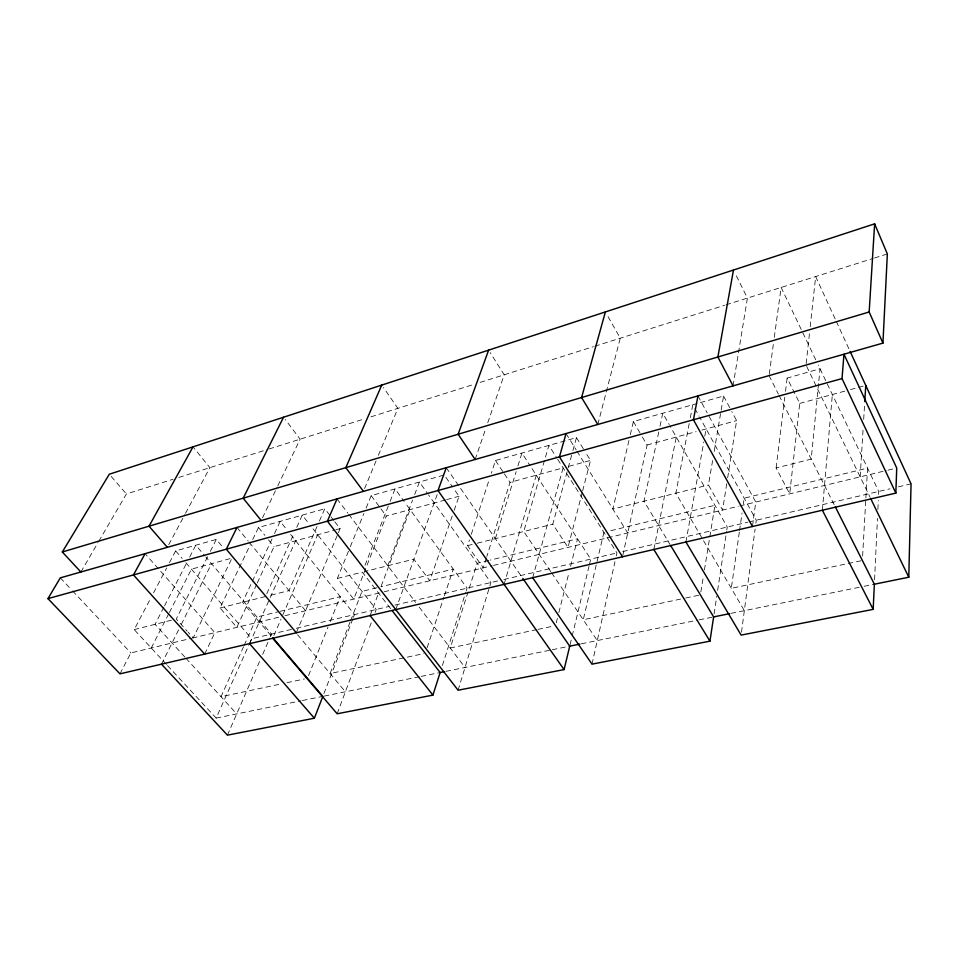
<?xml version="1.0" encoding="UTF-8"?>
<svg xmlns="http://www.w3.org/2000/svg" width="959" height="959" viewBox="0 0 959 959"><rect width="100%" height="100%" fill="white"/><g stroke="black" fill="none" stroke-linecap="round" stroke-linejoin="round"><path stroke-width="0.72" stroke-dasharray="4.79 3.6" d="M874.572 579.739L877.461 518.387M877.893 509.409L878.312 500.43M878.6 494.448L878.732 491.464L818.267 365.079M862.62 556.016L865.797 499.387M865.881 497.901L867.559 468.1L744.16 498.189L743.321 504.098M860.163 476.851L863.148 428.193M863.687 419.347L864.586 404.602M822.366 510.224L832.352 394.521M818.59 383.576L811.206 459.109L776.119 467.944L789.713 493.861L799.722 403.415L787.135 378.074L820.029 368.771L818.734 382.102M806.183 363.581L809.552 332.605M810.199 326.707L815.665 276.552L835.697 320.102M776.119 467.944L784.786 397.218M785.505 391.332L787.135 378.074M741.499 632.221L755.093 529.116M755.884 523.182L756.267 520.222L699.818 417.465M752.479 526.503L755.764 502.06L707.946 414.252M769.262 374.142L773.481 343.286M774.285 337.4L781.129 287.448L815.701 359.721M739.317 532.173L731.309 588.323L862.369 560.488M739.533 530.687L742.062 512.957M714.071 613.964L716.757 596.282M717.644 590.396L726.574 531.454M726.802 529.991L727.246 527.042L669.873 425.772M726.742 483.672L722.606 510.068L708.461 484.978L712.921 458.738M727.665 477.81L736.62 420.617L731.801 411.555M700.849 591.955L703.474 575.796M704.433 569.922L714.934 505.309L608.258 531.322M733.048 385.89L747.409 298.081L734.81 272.704M714.155 451.449L723.554 396.043L698.404 403.152M685.937 542.003L703.774 442.051M704.817 436.213L706.112 428.925M689.197 423.578L675.843 493.202L744.34 610.667M690.312 417.776L692.818 404.722L694.22 407.275M653.834 549.483L676.275 437.052M658.761 431.982L643.992 501.221L670.077 544.556M659.996 426.204L662.765 413.221L669.166 424.513M622.799 555.381L647.073 445.012L642.027 436.357M592.003 664.143L614.983 561.71M616.289 555.872L616.949 552.947L557.587 459.145M628.936 440.493L612.885 509.049L708.461 484.978M630.291 434.655L633.372 421.528L697.013 403.547M603.93 532.377L583.252 619.766L684.27 598.308M570.078 644.724L571.828 637.471M572.175 636.009L588.982 566.361M589.329 564.911L590.732 559.109L530.699 466.577M556.268 622.763L557.359 618.411M558.833 612.621L569.119 572.091M570.581 566.301L577.558 538.802L490.253 560.092M597.805 424.477L620.257 338.191L606.807 314.432M582.257 492.315L568.004 547.385L552.768 524.189L567.776 469.359M582.64 490.864L590.516 460.428L585.05 451.557M568.172 467.92L572.511 452.049M572.907 450.61L576.455 437.616L495.491 460.5L491.308 473.278M532.677 577.702L563.125 467.884L510.02 482.353L486.86 556.448M504.074 584.367L536.297 475.196M458.09 690.228L490.864 582.557L428.517 494.832M495.335 538.658L516.158 471.588M517.932 465.882L521.924 453.032L529.907 465.343M486.417 557.874L483.3 567.848L467.56 545.647L469.419 539.965M442.387 665.498L465.726 592.374M466.17 590.96L467.069 588.155L405.058 502.696M471.289 534.295L489.438 478.949M427.115 647.709L443.921 597.181M444.389 595.779L453.259 569.119L380.843 586.776M475.149 459.481L485.817 428.433M487.747 422.787L504.218 374.801L490.181 352.6M452.216 515.966L429.824 580.758L413.797 559.181L365.127 571.444M454.17 510.332L459.037 496.247L453.283 487.975M395.755 609.6L437.652 493.238M337.16 713.784L372.044 620.653M375.173 612.274L376.216 609.492L310.416 525.52M387.772 565.738L412.55 500.154M414.66 494.568L419.407 482.017L427.678 493.669M370.102 615.57L378.565 593.13M381.191 586.165L410.056 509.589M323.902 693.609L352.912 618.747M353.451 617.356L354.53 614.587L290.181 533.923M350.107 622.007L330.088 673.53L423.782 653.63M350.646 620.605L362.011 591.367L379.392 587.124M445.3 499.987L386.285 516.074L353.727 599.123L337.352 578.433L349.747 548.08M365.031 565.211L389.594 502.78M390.133 501.389L395.048 488.898L404.219 501.545M308.558 675.568L328.014 627.126M330.232 621.588L340.241 596.678L279.932 611.374M350.311 546.702L363.845 513.58M366.098 508.066L371.169 495.647L444.257 474.993M364.576 488.599L376.06 460.919M378.361 455.381L397.901 408.342L383.444 387.544M296.307 632.76L337.796 534.127M338.371 532.76L340.097 528.649L334.691 521.636M273.89 635.529L281.011 619.13M282.785 615.031L317.657 534.774M317.033 526.491L288.995 590.612L268.292 595.827M319.419 521.037L324.789 508.761L330.196 515.786M227.427 735.157L260.309 659.78M262.67 654.374L269.755 638.131M270.354 636.788L271.529 634.079L205.981 557.167M167.477 665.522L216.147 718.075L248.669 645.467M249.268 644.124L251.678 638.742L294.833 628.601M249.568 643.657L269.599 598.931M270.198 597.577L295.636 540.768M266.758 593.801L294.305 532.76M296.751 527.33L302.265 515.127L309.505 524.369M243.562 646.702L221.014 696.702L281.071 683.947M244.161 645.347L256.952 616.985L278.494 611.722M256.676 584.307L236.837 627.342L220.031 607.982L250.155 544.94M257.3 582.964L274.034 546.654L334.487 530.183M272.02 538.91L242.555 602.3L271.817 636.584M274.526 533.516L280.172 521.372L286.537 529.356M204.663 654.11L214.828 632.664L146.056 554.782M262.49 517.86L277.163 487.196M277.798 485.853L300.119 439.186L285.291 419.539M252.708 539.569L258.486 527.498L324.789 508.761M161.496 664.167L178.626 629.775M181.263 624.489L211.531 563.688M207.635 556.664L176.276 618.999L187.245 631.214M210.309 551.365L216.302 539.426L223.687 548.224M151.258 648.008L168.676 613.844M169.347 612.525L191.452 569.155L231.982 558.114L193.227 637.879L188.24 632.317M163.869 607.203L155.034 624.345L184.979 657.167M164.552 605.884L186.969 562.37M189.678 557.095L195.792 545.227L205.058 556.088M119.959 673.841L130.856 652.935L191.656 638.25M166.458 664.431L134.2 629.595L150.779 598.116M153.548 592.878L166.674 567.956M169.443 562.717L175.653 550.91L216.302 539.426M168.748 544.7L184.787 514.659M185.483 513.353L209.889 467.644L193.958 448.009M80.868 571.996L98.034 542.578M98.777 541.308L126.384 493.981L173.088 479.248M178.758 477.462L267.693 449.411M269.107 448.968L363.893 419.071M370.977 416.829L473.039 384.631M480.123 382.401L593.369 346.678M594.784 346.223L724.548 305.298M725.987 304.842L873.074 258.45M874.5 257.995L887.351 253.943M335.89 529.8L340.097 528.649M446.678 499.615L459.037 496.247M568.891 466.314L590.516 460.428M647.073 445.012L696.162 431.634M701.844 430.088L736.62 420.617M799.722 403.415L844.879 391.116M850.453 389.594L865.761 385.422M134.2 629.595L174.862 619.346M220.031 607.982L265.535 596.522M337.352 578.433L362.298 572.151L391.248 609.468M467.56 545.647L475.892 543.549M477.282 543.202L552.768 524.189M488.802 560.452L477.162 563.281L450.251 648.008L536.513 629.691M192.399 638.071L282.198 616.397M284.943 615.726L382.797 592.111M384.199 591.763L492.123 565.714M493.477 565.39L738.298 506.28M739.749 505.932L886.56 470.485M888.01 470.138L896.725 468.028M296.283 628.265L389.198 606.436M394.964 605.081L498.093 580.866M503.883 579.5L616.949 552.947M622.751 551.581L747.564 522.271M749.015 521.924L889.976 488.814M898.403 486.836L911.05 483.863M286.933 682.7L304.506 678.96M537.975 629.38L552.6 626.275M685.733 597.996L700.37 594.892M216.147 718.075L300.934 700.825M302.397 700.538L322.835 696.378M324.238 696.09L419.73 676.67M421.193 676.383L440.145 672.523M445.995 671.336L550.826 650.022M552.276 649.722L569.73 646.174M581.334 643.813L697.637 620.161M699.087 619.862L713.628 616.913M731.178 613.34L862.668 586.596M864.131 586.309L874.356 584.223M60.297 577.869L71.541 589.833M72.572 590.924L130.856 652.935M185.974 658.258L236.705 713.892M111.184 476.431L126.384 493.981M175.653 550.91L182.162 558.426M185.878 562.717L251.678 638.742M297.518 634.666L345.396 691.787M237.005 527.438L248.273 541.14M249.22 542.279L305.561 610.751M258.486 527.498L264.888 535.386M268.544 539.893L274.034 546.654M331.095 516.949L333.792 520.461M337.029 498.896L347.877 513.185M348.776 514.372L415.607 602.384M419.203 607.119L465.019 667.464M371.169 495.647L380.064 507.659M380.951 508.857L386.285 516.074M445.899 477.354L452.468 486.8M446.259 467.728L521.996 577.186M550.778 571.6L523.734 531.502L548.896 445.408L556.795 457.899M551.605 572.835L597.289 640.564M495.491 460.5L503.559 472.643M504.374 473.854L510.02 482.353M566.026 433.552L576.179 449.903M576.958 451.162L627.725 532.976M576.455 437.616L584.271 450.286M633.372 421.528L641.295 435.122M694.915 408.546L699.111 416.194M697.948 395.899L707.227 412.933M723.554 396.043L731.118 410.272M769.058 375.604L778.408 394.137M779.08 395.468L834.618 505.489M806.675 366.41L869.897 496.93M836.332 321.469L849.482 350.047"/><path stroke-width="1.44" d="M835.289 506.82L874.356 584.223L908.784 577.222L911.05 483.863L850.106 351.402M895.85 493.106L896.725 468.028L843.968 354.231L842.026 378.589L895.85 493.106L119.959 673.841L47.95 598.62L60.297 577.869L882.939 343.106L887.351 253.943L874.632 223.843L109.29 474.237L62.323 551.976L80.868 571.996M685.937 542.003L741.115 635.098L873.169 609.373L874.356 584.223M864.766 401.653L865.761 385.422M882.939 343.106L869.166 311.999L874.632 223.843M532.677 577.702L592.003 664.143L709.948 641.163L713.628 616.913L670.844 545.827M733.479 270.03L717.883 356.988L733.048 385.89M697.948 395.899L693.441 419.754L752.479 526.503M337.029 498.896L327.403 521.181L458.09 690.228L564.084 669.574L569.73 646.174L522.847 578.421M605.381 311.939L581.586 397.529L597.805 424.477M566.026 433.552L559.445 456.892L622.487 556.783M272.692 638.262L337.16 713.784L432.929 695.119L440.145 672.523L392.147 610.643M488.622 350.131L458.138 434.247L475.149 459.481M446.259 467.728L437.999 490.54L564.084 669.574M161.496 664.167L227.427 735.157L314.372 718.219L322.835 696.378L272.776 637.711M381.742 385.098L345.815 467.656L363.425 491.368M237.005 527.438L226.276 549.207L296.307 632.76M283.54 417.225L243.178 498.189L261.208 520.533M145.073 553.679L133.457 574.932L204.663 654.11M193.011 446.846L149.017 526.191L167.357 547.313M62.323 551.976L869.166 311.999M47.95 598.62L842.026 378.589M440.145 672.523L444.532 671.636M569.73 646.174L579.883 644.112M713.628 616.913L729.715 613.64M249.568 643.657L314.372 718.219M370.102 615.57L432.929 695.119M653.834 549.483L709.948 641.163M822.366 510.224L873.169 609.373M870.544 498.272L908.784 577.222"/></g></svg>
